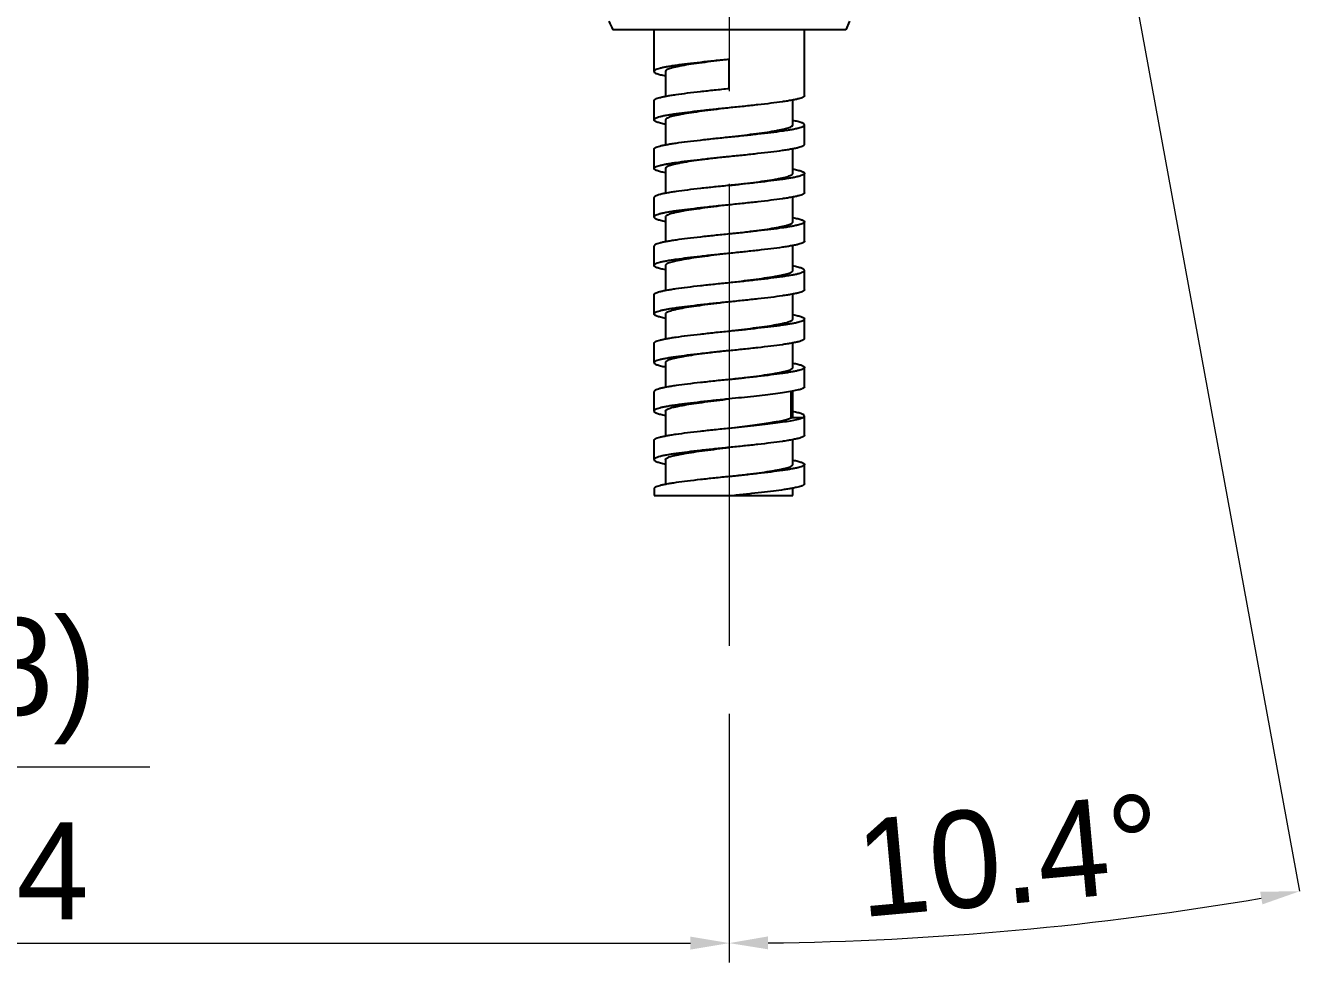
# Model space of a CAD drawing. Extents: x 0 to 1128, y 0 to 827.
# Drawn here: x 254.1 to 385.3, y 158.8 to 255.4 of the extents above; entities that cross this region are included whole.
import ezdxf

# ---------------------------------------------------------------- set-up
doc = ezdxf.new("R2010")
doc.units = 0
doc.header["$LTSCALE"] = 3
doc.header["$MEASUREMENT"] = 0
doc.header["$PDMODE"] = 3
doc.header["$PDSIZE"] = -10
doc.linetypes.add('CENTER', pattern=[50.8, 31.75, -6.35, 6.35, -6.35])
doc.linetypes.add('CENTER2', pattern=[28.575, 19.05, -3.175, 3.175, -3.175])
doc.layers.get('0').update_dxf_attribs({"linetype": 'CONTINUOUS'})
doc.layers.get('DEFPOINTS').update_dxf_attribs({"linetype": 'CONTINUOUS'})
doc.layers.add('Cneter', color=1, linetype='CENTER2', lineweight=13)
doc.styles.add('Daelim Dimension', font='')
doc.styles.get('Daelim Dimension').set_extended_font_data('나눔고딕')
doc.dimstyles.new('DEFAULT', dxfattribs={"dimscale": 2, "dimtxt": 2, "dimasz": 2, "dimexe": 0, "dimexo": 2, "dimgap": 1, "dimtad": 1, "dimdec": 1, "dimzin": 9, "dimdsep": 46, "dimtxsty": 'Daelim Dimension', "dimcen": 0.5, "dimclrd": 252, "dimclre": 252, "dimclrt": 3, "dimadec": 1, "dimazin": 0, "dimtfac": 1, "dimtdec": 1, "dimtix": 1, "dimtmove": 0, "dimatfit": 3, "dimfxl": 1, "dimtolj": 1, "dimtzin": 1, "dimlwd": 9, "dimlwe": 9, "dimarcsym": 0})

# ---------------------------------------------------------------- blocks, each defined once
blk = doc.blocks.new('*D1')
at = {"color": 5, "lineweight": 9, "ltscale": 0.5, "transparency": 16777216}
for p, q in [((172.29, 217.84), (172.29, 158.82)), ((326.59, 184.45), (326.59, 158.82)), ((176.29, 160.82), (322.59, 160.82))]:
    blk.add_line(p, q, dxfattribs=at)
at = {"color": 5, "ltscale": 0.5, "transparency": 16777216}
for points in [[(176.29, 161.49), (176.29, 160.15), (172.29, 160.82)], [(322.59, 161.49), (322.59, 160.15), (326.59, 160.82)]]:
    blk.add_solid(points, dxfattribs=at)
at = {"layer": 'DEFPOINTS', "color": 0, "ltscale": 0.5, "transparency": 16777216}
for p in [(172.29, 221.84), (326.59, 188.45), (326.59, 160.82)]:
    blk.add_point(p, dxfattribs=at)
at = {"color": 7, "ltscale": 0.5, "transparency": 16777216, "insert": (249.44, 168.21), "char_height": 10, "attachment_point": 5, "style": 'Daelim Dimension'}
blk.add_mtext('\\A1;154', dxfattribs=at)
blk = doc.blocks.new('*D2')
at = {"color": 5, "lineweight": 9, "ltscale": 0.5, "transparency": 16777216}
for p, q in [((187.29, 198.74), (187.29, 178.97)), ((172.29, 190.93), (172.29, 178.97)), ((176.29, 178.97), (183.29, 178.97)), ((187.29, 178.97), (266.9, 178.97))]:
    blk.add_line(p, q, dxfattribs=at)
at = {"color": 5, "ltscale": 0.5, "transparency": 16777216}
for points in [[(176.29, 179.63), (176.29, 178.3), (172.29, 178.97)], [(183.29, 179.63), (183.29, 178.3), (187.29, 178.97)]]:
    blk.add_solid(points, dxfattribs=at)
at = {"layer": 'DEFPOINTS', "color": 0, "ltscale": 0.5, "transparency": 16777216}
for p in [(187.29, 202.74), (172.29, 194.93), (172.29, 178.97)]:
    blk.add_point(p, dxfattribs=at)
at = {"color": 7, "ltscale": 0.5, "transparency": 16777216, "insert": (230.74, 187.82), "char_height": 10, "attachment_point": 5, "style": 'Daelim Dimension'}
blk.add_mtext('\\A1;14(14~18)', dxfattribs=at)
blk = doc.blocks.new('*D3')
at = {"color": 5, "lineweight": 9, "ltscale": 0.5, "transparency": 16777216}
for p, q in [((366.28, 270.16), (385.35, 166.16)), ((326.59, 184.45), (326.59, 160.82))]:
    blk.add_line(p, q, dxfattribs=at)
blk.add_arc((326.59, 486.65), 325.84, 270.7034, 279.6859, dxfattribs=at)
at = {"color": 5, "ltscale": 0.5, "transparency": 16777216}
for points in [[(381.29, 166.12), (381.52, 164.81), (385.35, 166.16)], [(330.59, 160.18), (330.58, 161.51), (326.59, 160.82)]]:
    blk.add_solid(points, dxfattribs=at)
at = {"layer": 'DEFPOINTS', "color": 0, "ltscale": 0.5, "transparency": 16777216}
for p in [(326.59, 315.28), (361.47, 296.38), (365.56, 274.09), (326.59, 188.45), (346.27, 161.41)]:
    blk.add_point(p, dxfattribs=at)
at = {"color": 7, "ltscale": 0.5, "transparency": 16777216, "insert": (355.39, 169.81), "char_height": 10, "attachment_point": 5, "rotation": 5.1947, "style": 'Daelim Dimension'}
blk.add_mtext('\\A1;10.4°', dxfattribs=at)

msp = doc.modelspace()

# ---------------------------------------------------------------- linework, layer by layer
at = {"color": 7, "linetype": 'Continuous'}
for p, q in [((338.59, 254.95), (314.59, 254.95)), ((318.84, 250.65), (318.84, 254.95)), ((334.34, 248.15), (334.34, 254.95)), ((338.98, 255.82), (338.59, 254.95)), ((326.59, 248.9), (326.59, 251.9)), ((320.02, 250.65), (320.02, 248.09)), ((318.84, 245.65), (318.84, 247.65)), ((333.15, 245.15), (333.15, 247.7)), ((320.02, 245.65), (320.02, 243.09)), ((334.34, 243.15), (334.34, 245.15)), ((318.84, 240.65), (318.84, 242.65)), ((333.15, 240.15), (333.15, 242.7)), ((320.02, 240.65), (320.02, 238.09)), ((334.34, 238.15), (334.34, 240.15)), ((318.84, 235.65), (318.84, 237.65)), ((333.15, 235.15), (333.15, 237.7)), ((320.02, 235.65), (320.02, 233.09)), ((334.34, 233.15), (334.34, 235.15)), ((318.84, 230.65), (318.84, 232.65)), ((333.15, 230.15), (333.15, 232.7)), ((320.02, 230.65), (320.02, 228.1)), ((334.34, 228.15), (334.34, 230.15)), ((318.84, 225.65), (318.84, 227.65)), ((333.15, 225.15), (333.15, 227.7)), ((320.02, 225.65), (320.02, 223.1)), ((334.34, 223.15), (334.34, 225.15)), ((318.84, 220.65), (318.84, 222.65)), ((333.15, 220.15), (333.15, 222.71)), ((320.02, 220.65), (320.02, 218.09)), ((334.34, 218.15), (334.34, 220.15)), ((318.84, 215.65), (318.84, 217.65)), ((332.96, 214.96), (332.96, 217.67)), ((333.15, 215.15), (333.15, 217.71)), ((320.02, 215.65), (320.02, 213.09)), ((334.11, 214.96), (332.96, 214.96)), ((334.34, 213.15), (334.34, 215.15)), ((318.84, 210.65), (318.84, 212.65)), ((333.15, 210.15), (333.15, 212.7)), ((320.02, 210.65), (320.02, 208.09)), ((334.34, 208.15), (334.34, 210.15)), ((318.84, 207.65), (318.84, 206.95)), ((333.15, 206.95), (333.15, 207.7)), ((318.84, 206.95), (333.15, 206.95))]:
    msp.add_line(p, q, dxfattribs=at)
msp.add_arc((326.59, 260.95), 13.42, 202.4776, 206.5651, dxfattribs=at)
for points, knots in [([(326.59, 251.9), (326.08, 251.85), (325.09, 251.75), (323.66, 251.59), (322.33, 251.44), (321.33, 251.31), (320.61, 251.2), (320.16, 251.12), (319.77, 251.05), (319.45, 250.97), (319.19, 250.89), (319.02, 250.83), (318.92, 250.77), (318.87, 250.73), (318.84, 250.68), (318.84, 250.65)], [0, 0, 0, 0, 0.191992, 0.376673, 0.547056, 0.696697, 0.76196, 0.820027, 0.87039, 0.912631, 0.946463, 0.971806, 0.981388, 0.989064, 1, 1, 1, 1]), ([(326.59, 251.9), (326.16, 251.85), (325.32, 251.75), (324.1, 251.59), (322.98, 251.44), (322.12, 251.31), (321.52, 251.2), (321.14, 251.12), (320.81, 251.05), (320.53, 250.97), (320.31, 250.89), (320.14, 250.81), (320.02, 250.71), (320.02, 250.65)], [0, 0, 0, 0, 0.191427, 0.375587, 0.545503, 0.694785, 0.759925, 0.81793, 0.868294, 0.910632, 0.944694, 0.970478, 1, 1, 1, 1]), ([(318.84, 250.65), (318.84, 250.6), (318.9, 250.54), (319.01, 250.48), (319.15, 250.42), (319.32, 250.37), (319.61, 250.29), (319.85, 250.24), (320.02, 250.2)], [0, 0, 0, 0, 0.103865, 0.188351, 0.298453, 0.434854, 0.59759, 1, 1, 1, 1]), ([(318.84, 247.65), (318.84, 247.68), (318.87, 247.73), (318.92, 247.77), (319.02, 247.83), (319.19, 247.89), (319.45, 247.97), (319.77, 248.05), (320.16, 248.12), (320.61, 248.2), (321.33, 248.31), (322.33, 248.44), (323.66, 248.59), (325.09, 248.75), (326.08, 248.85), (326.59, 248.9)], [0, 0, 0, 0, 0.010936, 0.018612, 0.028194, 0.053537, 0.087369, 0.129609, 0.179972, 0.23804, 0.303303, 0.452944, 0.623327, 0.808007, 1, 1, 1, 1]), ([(334.34, 248.15), (334.34, 248.12), (334.31, 248.07), (334.25, 248.03), (334.15, 247.97), (333.98, 247.9), (333.73, 247.83), (333.4, 247.75), (333.01, 247.68), (332.56, 247.6), (331.85, 247.49), (330.84, 247.36), (329.51, 247.21), (328.08, 247.05), (327.09, 246.95), (326.59, 246.9)], [0, 0, 0, 0, 0.010931, 0.018608, 0.028191, 0.053534, 0.087365, 0.129608, 0.179968, 0.238036, 0.303297, 0.452939, 0.623322, 0.808015, 1, 1, 1, 1]), ([(326.59, 246.9), (326.08, 246.85), (325.09, 246.75), (323.66, 246.59), (322.33, 246.44), (321.33, 246.31), (320.61, 246.2), (320.16, 246.12), (319.77, 246.05), (319.45, 245.97), (319.19, 245.89), (319.02, 245.83), (318.92, 245.77), (318.87, 245.73), (318.84, 245.68), (318.84, 245.65)], [0, 0, 0, 0, 0.191979, 0.376664, 0.547049, 0.696694, 0.761955, 0.820025, 0.870386, 0.912629, 0.946461, 0.971806, 0.981388, 0.989063, 1, 1, 1, 1]), ([(326.59, 246.9), (326.16, 246.85), (325.32, 246.75), (324.1, 246.59), (322.98, 246.44), (322.13, 246.31), (321.52, 246.2), (321.14, 246.12), (320.81, 246.05), (320.53, 245.97), (320.31, 245.89), (320.14, 245.81), (320.02, 245.72), (320.02, 245.65)], [0, 0, 0, 0, 0.191321, 0.375388, 0.545237, 0.694491, 0.759633, 0.817652, 0.868042, 0.910418, 0.944528, 0.970372, 1, 1, 1, 1]), ([(320.01, 245.21), (319.84, 245.24), (319.61, 245.29), (319.31, 245.37), (319.15, 245.42), (319.01, 245.48), (318.9, 245.54), (318.84, 245.6), (318.84, 245.65)], [0, 0, 0, 0, 0.402312, 0.565003, 0.701367, 0.811447, 0.895956, 1, 1, 1, 1]), ([(334.34, 245.15), (334.34, 245.19), (334.27, 245.26), (334.16, 245.32), (334.02, 245.38), (333.86, 245.43), (333.56, 245.51), (333.32, 245.56), (333.15, 245.6)], [0, 0, 0, 0, 0.10378, 0.188272, 0.298383, 0.434798, 0.59755, 1, 1, 1, 1]), ([(326.59, 243.9), (327.09, 243.95), (328.08, 244.05), (329.51, 244.21), (330.84, 244.36), (331.85, 244.49), (332.56, 244.6), (333.01, 244.68), (333.4, 244.75), (333.73, 244.83), (333.98, 244.9), (334.15, 244.97), (334.25, 245.03), (334.31, 245.07), (334.34, 245.12), (334.34, 245.15)], [0, 0, 0, 0, 0.191986, 0.376676, 0.547056, 0.696696, 0.761956, 0.820025, 0.870387, 0.912632, 0.946464, 0.971808, 0.981391, 0.989069, 1, 1, 1, 1]), ([(326.59, 243.9), (327.01, 243.95), (327.85, 244.05), (329.07, 244.21), (330.19, 244.36), (331.05, 244.49), (331.65, 244.6), (332.03, 244.68), (332.36, 244.75), (332.64, 244.83), (332.86, 244.91), (333.03, 244.99), (333.15, 245.08), (333.15, 245.15)], [0, 0, 0, 0, 0.191325, 0.375394, 0.545248, 0.694503, 0.759646, 0.81766, 0.868052, 0.91043, 0.94455, 0.970396, 1, 1, 1, 1]), ([(318.84, 242.65), (318.84, 242.68), (318.87, 242.73), (318.92, 242.77), (319.02, 242.83), (319.19, 242.89), (319.45, 242.97), (319.77, 243.05), (320.16, 243.12), (320.61, 243.2), (321.33, 243.31), (322.33, 243.44), (323.66, 243.59), (325.09, 243.75), (326.08, 243.85), (326.59, 243.9)], [0, 0, 0, 0, 0.010936, 0.018612, 0.028193, 0.053538, 0.087369, 0.129612, 0.179972, 0.238042, 0.303303, 0.452948, 0.623333, 0.80802, 1, 1, 1, 1]), ([(326.59, 241.9), (327.09, 241.95), (328.08, 242.05), (329.51, 242.21), (330.84, 242.36), (331.85, 242.49), (332.56, 242.6), (333.01, 242.68), (333.4, 242.75), (333.73, 242.83), (333.98, 242.9), (334.15, 242.97), (334.25, 243.03), (334.31, 243.07), (334.34, 243.12), (334.34, 243.15)], [0, 0, 0, 0, 0.191981, 0.37667, 0.547058, 0.696704, 0.761966, 0.820032, 0.870394, 0.912636, 0.946471, 0.971817, 0.9814, 0.989075, 1, 1, 1, 1]), ([(318.84, 240.65), (318.84, 240.68), (318.87, 240.73), (318.92, 240.77), (319.02, 240.83), (319.19, 240.89), (319.45, 240.97), (319.77, 241.05), (320.16, 241.12), (320.61, 241.2), (321.33, 241.31), (322.33, 241.44), (323.66, 241.59), (325.09, 241.75), (326.08, 241.85), (326.59, 241.9)], [0, 0, 0, 0, 0.010943, 0.018621, 0.028203, 0.053542, 0.087373, 0.129613, 0.179977, 0.238045, 0.303309, 0.452948, 0.623327, 0.808016, 1, 1, 1, 1]), ([(326.59, 241.9), (326.16, 241.85), (325.32, 241.75), (324.1, 241.59), (322.98, 241.44), (322.13, 241.31), (321.53, 241.2), (321.14, 241.12), (320.81, 241.05), (320.54, 240.97), (320.32, 240.89), (320.14, 240.81), (320.02, 240.72), (320.02, 240.65)], [0, 0, 0, 0, 0.191154, 0.375075, 0.54482, 0.694028, 0.759176, 0.817214, 0.867647, 0.910081, 0.944272, 0.970207, 1, 1, 1, 1]), ([(320.01, 240.21), (319.84, 240.24), (319.61, 240.29), (319.31, 240.37), (319.15, 240.42), (319.01, 240.48), (318.9, 240.54), (318.84, 240.6), (318.84, 240.65)], [0, 0, 0, 0, 0.402324, 0.565016, 0.701376, 0.811446, 0.89595, 1, 1, 1, 1]), ([(333.15, 240.59), (333.33, 240.56), (333.56, 240.51), (333.86, 240.43), (334.02, 240.38), (334.16, 240.32), (334.27, 240.26), (334.34, 240.19), (334.34, 240.15)], [0, 0, 0, 0, 0.402395, 0.565138, 0.701552, 0.811665, 0.896168, 1, 1, 1, 1]), ([(326.59, 238.9), (326.08, 238.85), (325.09, 238.75), (323.66, 238.59), (322.33, 238.44), (321.33, 238.31), (320.61, 238.2), (320.16, 238.12), (319.77, 238.05), (319.45, 237.97), (319.19, 237.89), (319.02, 237.83), (318.92, 237.77), (318.87, 237.73), (318.84, 237.68), (318.84, 237.65)], [0, 0, 0, 0, 0.191985, 0.376672, 0.547047, 0.696684, 0.761948, 0.820017, 0.870382, 0.912624, 0.946455, 0.971796, 0.981378, 0.989057, 1, 1, 1, 1]), ([(326.59, 238.9), (327.01, 238.95), (327.85, 239.05), (329.07, 239.21), (330.19, 239.36), (331.04, 239.49), (331.65, 239.6), (332.03, 239.68), (332.36, 239.75), (332.64, 239.83), (332.86, 239.91), (333.03, 239.99), (333.15, 240.08), (333.15, 240.15)], [0, 0, 0, 0, 0.191222, 0.375203, 0.544992, 0.69422, 0.759364, 0.817392, 0.867808, 0.910223, 0.94439, 0.970297, 1, 1, 1, 1]), ([(334.34, 240.15), (334.34, 240.12), (334.31, 240.07), (334.25, 240.03), (334.15, 239.97), (333.98, 239.9), (333.73, 239.83), (333.4, 239.75), (333.01, 239.68), (332.56, 239.6), (331.85, 239.49), (330.84, 239.36), (329.51, 239.21), (328.08, 239.05), (327.09, 238.95), (326.59, 238.9)], [0, 0, 0, 0, 0.010925, 0.0186, 0.028182, 0.053528, 0.087363, 0.129605, 0.179967, 0.238032, 0.303294, 0.45294, 0.623328, 0.808018, 1, 1, 1, 1]), ([(334.34, 238.15), (334.34, 238.12), (334.31, 238.07), (334.25, 238.03), (334.15, 237.97), (333.98, 237.9), (333.73, 237.83), (333.4, 237.75), (333.01, 237.68), (332.56, 237.6), (331.85, 237.49), (330.84, 237.36), (329.51, 237.21), (328.08, 237.05), (327.09, 236.95), (326.59, 236.9)], [0, 0, 0, 0, 0.01093, 0.018608, 0.028192, 0.053536, 0.087367, 0.12961, 0.179971, 0.23804, 0.303303, 0.45295, 0.623336, 0.808022, 1, 1, 1, 1]), ([(326.59, 236.9), (326.08, 236.85), (325.09, 236.75), (323.66, 236.59), (322.33, 236.44), (321.33, 236.31), (320.61, 236.2), (320.16, 236.12), (319.77, 236.05), (319.45, 235.97), (319.19, 235.89), (319.02, 235.83), (318.92, 235.77), (318.87, 235.73), (318.84, 235.68), (318.84, 235.65)], [0, 0, 0, 0, 0.19198, 0.37667, 0.547054, 0.696694, 0.761954, 0.820024, 0.870385, 0.91263, 0.946463, 0.971807, 0.981389, 0.989064, 1, 1, 1, 1]), ([(326.59, 236.9), (326.16, 236.85), (325.32, 236.75), (324.11, 236.59), (322.99, 236.44), (322.13, 236.31), (321.53, 236.2), (321.15, 236.12), (320.82, 236.05), (320.54, 235.97), (320.32, 235.9), (320.18, 235.83), (320.09, 235.77), (320.04, 235.72), (320.02, 235.68), (320.02, 235.65)], [0, 0, 0, 0, 0.190815, 0.374424, 0.54391, 0.692935, 0.758023, 0.816029, 0.866451, 0.908903, 0.943136, 0.969138, 0.979189, 0.98746, 1, 1, 1, 1]), ([(318.84, 235.65), (318.84, 235.6), (318.9, 235.54), (319.01, 235.48), (319.15, 235.42), (319.31, 235.37), (319.61, 235.29), (319.85, 235.24), (320.02, 235.2)], [0, 0, 0, 0, 0.103932, 0.188423, 0.298516, 0.434907, 0.597639, 1, 1, 1, 1]), ([(326.59, 233.9), (327.01, 233.95), (327.85, 234.05), (329.07, 234.21), (330.19, 234.36), (331.04, 234.49), (331.65, 234.6), (332.03, 234.67), (332.36, 234.75), (332.64, 234.83), (332.85, 234.9), (333, 234.97), (333.08, 235.03), (333.13, 235.08), (333.15, 235.12), (333.15, 235.15)], [0, 0, 0, 0, 0.190934, 0.374647, 0.544208, 0.693266, 0.758348, 0.816336, 0.866727, 0.90914, 0.943323, 0.969266, 0.979282, 0.987516, 1, 1, 1, 1]), ([(334.34, 235.15), (334.34, 235.12), (334.31, 235.07), (334.25, 235.03), (334.15, 234.97), (333.98, 234.9), (333.73, 234.83), (333.4, 234.75), (333.01, 234.68), (332.56, 234.6), (331.85, 234.49), (330.84, 234.36), (329.51, 234.21), (328.08, 234.05), (327.09, 233.95), (326.59, 233.9)], [0, 0, 0, 0, 0.010925, 0.0186, 0.028183, 0.05353, 0.087366, 0.129608, 0.179969, 0.238035, 0.303298, 0.452946, 0.623333, 0.808021, 1, 1, 1, 1]), ([(333.15, 235.59), (333.33, 235.56), (333.56, 235.51), (333.86, 235.43), (334.02, 235.38), (334.16, 235.32), (334.27, 235.26), (334.34, 235.19), (334.34, 235.15)], [0, 0, 0, 0, 0.402404, 0.565151, 0.701562, 0.811668, 0.896166, 1, 1, 1, 1]), ([(326.59, 233.9), (326.08, 233.85), (325.09, 233.75), (323.66, 233.59), (322.33, 233.44), (321.33, 233.31), (320.61, 233.2), (320.16, 233.12), (319.77, 233.05), (319.45, 232.97), (319.19, 232.89), (319.02, 232.83), (318.92, 232.77), (318.87, 232.73), (318.84, 232.68), (318.84, 232.65)], [0, 0, 0, 0, 0.191976, 0.376661, 0.547041, 0.696681, 0.761945, 0.820014, 0.870379, 0.912621, 0.946454, 0.971797, 0.98138, 0.989058, 1, 1, 1, 1]), ([(334.34, 233.15), (334.34, 233.12), (334.31, 233.07), (334.25, 233.03), (334.15, 232.97), (333.98, 232.9), (333.73, 232.83), (333.4, 232.75), (333.01, 232.68), (332.56, 232.6), (331.85, 232.49), (330.84, 232.36), (329.51, 232.21), (328.08, 232.05), (327.09, 231.95), (326.59, 231.9)], [0, 0, 0, 0, 0.010935, 0.018611, 0.028192, 0.053535, 0.087366, 0.129609, 0.179969, 0.238037, 0.303298, 0.45294, 0.623323, 0.808015, 1, 1, 1, 1]), ([(326.59, 231.9), (326.08, 231.85), (325.09, 231.75), (323.66, 231.59), (322.33, 231.44), (321.33, 231.31), (320.61, 231.2), (320.16, 231.12), (319.77, 231.05), (319.45, 230.97), (319.19, 230.89), (319.02, 230.83), (318.92, 230.77), (318.87, 230.73), (318.84, 230.68), (318.84, 230.65)], [0, 0, 0, 0, 0.19198, 0.376665, 0.54705, 0.696696, 0.761957, 0.820027, 0.870388, 0.912631, 0.946462, 0.971808, 0.981391, 0.989069, 1, 1, 1, 1]), ([(326.59, 231.9), (326.16, 231.85), (325.32, 231.75), (324.11, 231.59), (322.99, 231.44), (322.13, 231.31), (321.53, 231.2), (321.15, 231.12), (320.82, 231.05), (320.54, 230.97), (320.32, 230.9), (320.18, 230.83), (320.09, 230.77), (320.04, 230.72), (320.02, 230.68), (320.02, 230.65)], [0, 0, 0, 0, 0.190811, 0.374417, 0.543902, 0.692927, 0.758013, 0.816019, 0.86644, 0.908898, 0.943138, 0.969152, 0.979206, 0.987475, 1, 1, 1, 1]), ([(320.02, 230.2), (319.85, 230.24), (319.61, 230.29), (319.32, 230.37), (319.15, 230.42), (319.01, 230.48), (318.9, 230.54), (318.84, 230.6), (318.84, 230.65)], [0, 0, 0, 0, 0.4024, 0.565139, 0.701539, 0.811633, 0.896128, 1, 1, 1, 1]), ([(326.59, 228.9), (327.09, 228.95), (328.08, 229.05), (329.51, 229.21), (330.84, 229.36), (331.85, 229.49), (332.56, 229.6), (333.01, 229.68), (333.4, 229.75), (333.73, 229.83), (333.98, 229.9), (334.15, 229.97), (334.25, 230.03), (334.31, 230.07), (334.34, 230.12), (334.34, 230.15)], [0, 0, 0, 0, 0.191986, 0.376675, 0.547055, 0.696695, 0.761956, 0.820025, 0.870386, 0.912631, 0.946463, 0.971807, 0.981389, 0.989065, 1, 1, 1, 1]), ([(326.59, 228.9), (327.01, 228.95), (327.85, 229.05), (329.06, 229.21), (330.18, 229.36), (331.04, 229.49), (331.64, 229.6), (332.02, 229.67), (332.36, 229.75), (332.63, 229.83), (332.85, 229.9), (332.99, 229.97), (333.08, 230.03), (333.13, 230.07), (333.15, 230.12), (333.15, 230.15)], [0, 0, 0, 0, 0.190722, 0.37425, 0.543679, 0.69268, 0.757771, 0.815788, 0.866235, 0.90872, 0.943, 0.969057, 0.979137, 0.987435, 1, 1, 1, 1]), ([(334.34, 230.15), (334.34, 230.19), (334.27, 230.26), (334.16, 230.32), (334.02, 230.38), (333.86, 230.43), (333.56, 230.51), (333.32, 230.56), (333.15, 230.6)], [0, 0, 0, 0, 0.103843, 0.188329, 0.298436, 0.434842, 0.597582, 1, 1, 1, 1]), ([(318.84, 227.65), (318.84, 227.68), (318.87, 227.73), (318.92, 227.77), (319.02, 227.83), (319.19, 227.89), (319.45, 227.97), (319.77, 228.05), (320.16, 228.12), (320.61, 228.2), (321.33, 228.31), (322.33, 228.44), (323.66, 228.59), (325.09, 228.75), (326.08, 228.85), (326.59, 228.9)], [0, 0, 0, 0, 0.010931, 0.018609, 0.028192, 0.053537, 0.087368, 0.12961, 0.17997, 0.23804, 0.303301, 0.452946, 0.623332, 0.808019, 1, 1, 1, 1]), ([(334.34, 228.15), (334.34, 228.12), (334.31, 228.07), (334.25, 228.03), (334.15, 227.97), (333.98, 227.9), (333.73, 227.83), (333.4, 227.75), (333.01, 227.68), (332.56, 227.6), (331.85, 227.49), (330.84, 227.36), (329.51, 227.21), (328.08, 227.05), (327.09, 226.95), (326.59, 226.9)], [0, 0, 0, 0, 0.010936, 0.018612, 0.028193, 0.053538, 0.08737, 0.129612, 0.179973, 0.238042, 0.303303, 0.452948, 0.623334, 0.80802, 1, 1, 1, 1]), ([(326.59, 226.9), (326.08, 226.85), (325.09, 226.75), (323.66, 226.59), (322.33, 226.44), (321.33, 226.31), (320.61, 226.2), (320.16, 226.12), (319.77, 226.05), (319.45, 225.97), (319.19, 225.89), (319.02, 225.83), (318.92, 225.77), (318.87, 225.73), (318.84, 225.68), (318.84, 225.65)], [0, 0, 0, 0, 0.191985, 0.376676, 0.547055, 0.696695, 0.761955, 0.820024, 0.870386, 0.912631, 0.946463, 0.971808, 0.981391, 0.989069, 1, 1, 1, 1]), ([(326.59, 226.9), (326.16, 226.85), (325.32, 226.75), (324.11, 226.59), (322.99, 226.44), (322.13, 226.31), (321.53, 226.2), (321.14, 226.12), (320.81, 226.05), (320.54, 225.97), (320.32, 225.89), (320.18, 225.83), (320.09, 225.77), (320.04, 225.72), (320.02, 225.68), (320.02, 225.65)], [0, 0, 0, 0, 0.190902, 0.374587, 0.544128, 0.693177, 0.758263, 0.816253, 0.866654, 0.909077, 0.943277, 0.969236, 0.979263, 0.987507, 1, 1, 1, 1]), ([(320.02, 225.2), (319.85, 225.24), (319.61, 225.29), (319.32, 225.37), (319.15, 225.42), (319.01, 225.48), (318.9, 225.54), (318.84, 225.6), (318.84, 225.65)], [0, 0, 0, 0, 0.402406, 0.565151, 0.70156, 0.811661, 0.896158, 1, 1, 1, 1]), ([(326.59, 223.9), (327.09, 223.95), (328.08, 224.05), (329.51, 224.21), (330.84, 224.36), (331.85, 224.49), (332.56, 224.6), (333.01, 224.68), (333.4, 224.75), (333.73, 224.83), (333.98, 224.9), (334.15, 224.97), (334.25, 225.03), (334.31, 225.07), (334.34, 225.12), (334.34, 225.15)], [0, 0, 0, 0, 0.191978, 0.376664, 0.54705, 0.696695, 0.761956, 0.820026, 0.870386, 0.91263, 0.946462, 0.971807, 0.981388, 0.989064, 1, 1, 1, 1]), ([(326.59, 223.9), (327.01, 223.95), (327.85, 224.05), (329.06, 224.21), (330.19, 224.36), (331.04, 224.49), (331.64, 224.6), (332.03, 224.67), (332.36, 224.75), (332.63, 224.83), (332.85, 224.9), (333, 224.97), (333.08, 225.03), (333.13, 225.07), (333.15, 225.12), (333.15, 225.15)], [0, 0, 0, 0, 0.190792, 0.374381, 0.543853, 0.692871, 0.757962, 0.815969, 0.866398, 0.908858, 0.943103, 0.969117, 0.979176, 0.987454, 1, 1, 1, 1]), ([(333.16, 225.59), (333.33, 225.56), (333.57, 225.51), (333.86, 225.43), (334.03, 225.38), (334.16, 225.32), (334.27, 225.26), (334.34, 225.19), (334.34, 225.15)], [0, 0, 0, 0, 0.402339, 0.565039, 0.701401, 0.811469, 0.895967, 1, 1, 1, 1]), ([(318.84, 222.65), (318.84, 222.68), (318.87, 222.73), (318.92, 222.77), (319.02, 222.83), (319.19, 222.89), (319.45, 222.97), (319.77, 223.05), (320.16, 223.12), (320.61, 223.2), (321.33, 223.31), (322.33, 223.44), (323.66, 223.59), (325.09, 223.75), (326.08, 223.85), (326.59, 223.9)], [0, 0, 0, 0, 0.01093, 0.018608, 0.028191, 0.053534, 0.087365, 0.129609, 0.17997, 0.238038, 0.303298, 0.45294, 0.623323, 0.808016, 1, 1, 1, 1]), ([(326.59, 221.9), (327.09, 221.95), (328.08, 222.05), (329.51, 222.21), (330.84, 222.36), (331.85, 222.49), (332.56, 222.6), (333.01, 222.68), (333.4, 222.75), (333.73, 222.83), (333.98, 222.9), (334.15, 222.97), (334.25, 223.03), (334.31, 223.07), (334.34, 223.12), (334.34, 223.15)], [0, 0, 0, 0, 0.191981, 0.376665, 0.547043, 0.696685, 0.76195, 0.820018, 0.870382, 0.912622, 0.946454, 0.971795, 0.981378, 0.989057, 1, 1, 1, 1]), ([(318.84, 220.65), (318.84, 220.68), (318.87, 220.73), (318.92, 220.77), (319.02, 220.83), (319.19, 220.89), (319.45, 220.97), (319.77, 221.05), (320.16, 221.12), (320.61, 221.2), (321.33, 221.31), (322.33, 221.44), (323.66, 221.59), (325.09, 221.75), (326.08, 221.85), (326.59, 221.9)], [0, 0, 0, 0, 0.010924, 0.018599, 0.028182, 0.053527, 0.087364, 0.129607, 0.179969, 0.238035, 0.303295, 0.452938, 0.623325, 0.808018, 1, 1, 1, 1]), ([(326.59, 221.9), (326.16, 221.85), (325.32, 221.75), (324.1, 221.59), (322.98, 221.44), (322.13, 221.31), (321.53, 221.2), (321.14, 221.12), (320.81, 221.05), (320.54, 220.97), (320.32, 220.89), (320.17, 220.83), (320.09, 220.77), (320.04, 220.72), (320.02, 220.68), (320.02, 220.65)], [0, 0, 0, 0, 0.191005, 0.374779, 0.544384, 0.69346, 0.758542, 0.816518, 0.866893, 0.909279, 0.943429, 0.969329, 0.979324, 0.987539, 1, 1, 1, 1]), ([(318.84, 220.65), (318.84, 220.6), (318.9, 220.54), (319.01, 220.48), (319.15, 220.42), (319.32, 220.37), (319.61, 220.29), (319.85, 220.24), (320.02, 220.2)], [0, 0, 0, 0, 0.103782, 0.188273, 0.29838, 0.434792, 0.597547, 1, 1, 1, 1]), ([(333.16, 220.59), (333.33, 220.56), (333.57, 220.51), (333.86, 220.43), (334.03, 220.38), (334.16, 220.32), (334.27, 220.26), (334.34, 220.19), (334.34, 220.15)], [0, 0, 0, 0, 0.402326, 0.565021, 0.701382, 0.811452, 0.895954, 1, 1, 1, 1]), ([(334.34, 220.15), (334.34, 220.12), (334.31, 220.07), (334.25, 220.03), (334.15, 219.97), (333.98, 219.9), (333.73, 219.83), (333.4, 219.75), (333.01, 219.68), (332.56, 219.6), (331.85, 219.49), (330.84, 219.36), (329.51, 219.21), (328.08, 219.05), (327.09, 218.95), (326.59, 218.9)], [0, 0, 0, 0, 0.010943, 0.018622, 0.028204, 0.053545, 0.087376, 0.129616, 0.17998, 0.238049, 0.303314, 0.452958, 0.623339, 0.808022, 1, 1, 1, 1]), ([(326.59, 218.9), (327.01, 218.95), (327.85, 219.05), (329.07, 219.21), (330.19, 219.36), (331.04, 219.49), (331.65, 219.6), (332.03, 219.67), (332.36, 219.75), (332.64, 219.83), (332.85, 219.9), (333, 219.97), (333.08, 220.03), (333.13, 220.07), (333.15, 220.12), (333.15, 220.15)], [0, 0, 0, 0, 0.190918, 0.374617, 0.544167, 0.693218, 0.758303, 0.816295, 0.86669, 0.909105, 0.943286, 0.969229, 0.979249, 0.98749, 1, 1, 1, 1]), ([(326.59, 218.9), (326.08, 218.85), (325.09, 218.75), (323.66, 218.59), (322.33, 218.44), (321.33, 218.31), (320.61, 218.2), (320.16, 218.12), (319.77, 218.05), (319.45, 217.97), (319.19, 217.89), (319.02, 217.83), (318.92, 217.77), (318.87, 217.73), (318.84, 217.68), (318.84, 217.65)], [0, 0, 0, 0, 0.191979, 0.37667, 0.547057, 0.6967, 0.761962, 0.820028, 0.870392, 0.912635, 0.946472, 0.971818, 0.981401, 0.989076, 1, 1, 1, 1]), ([(334.11, 217.96), (334.05, 217.93), (333.91, 217.88), (333.57, 217.79), (333.03, 217.68), (332.25, 217.55), (331.32, 217.42), (330.25, 217.29), (328.66, 217.11), (327.43, 216.99), (326.59, 216.9)], [0, 0, 0, 0, 0.025288, 0.056908, 0.138607, 0.243359, 0.368513, 0.510753, 0.666262, 1, 1, 1, 1]), ([(334.34, 218.15), (334.34, 218.11), (334.29, 218.05), (334.2, 218), (334.14, 217.97), (334.11, 217.96)], [0, 0, 0, 0, 0.3633, 0.642212, 1, 1, 1, 1]), ([(326.59, 216.9), (326.08, 216.85), (325.09, 216.75), (323.66, 216.59), (322.33, 216.44), (321.33, 216.31), (320.61, 216.2), (320.16, 216.12), (319.77, 216.05), (319.45, 215.97), (319.19, 215.89), (319.02, 215.83), (318.92, 215.77), (318.87, 215.73), (318.84, 215.68), (318.84, 215.65)], [0, 0, 0, 0, 0.191983, 0.376669, 0.547051, 0.696694, 0.761957, 0.820026, 0.870388, 0.91263, 0.946463, 0.971807, 0.981389, 0.989066, 1, 1, 1, 1]), ([(320.02, 215.65), (320.02, 215.68), (320.04, 215.72), (320.09, 215.77), (320.18, 215.83), (320.32, 215.89), (320.54, 215.97), (320.81, 216.05), (321.14, 216.12), (321.53, 216.2), (322.13, 216.31), (322.98, 216.44), (324.11, 216.59), (325.32, 216.75), (326.16, 216.85), (326.59, 216.9)], [0, 0, 0, 0, 0.012498, 0.02075, 0.030778, 0.056691, 0.090812, 0.133211, 0.183619, 0.241622, 0.306699, 0.455717, 0.625332, 0.809029, 1, 1, 1, 1]), ([(318.84, 215.65), (318.84, 215.6), (318.9, 215.54), (319.01, 215.48), (319.15, 215.42), (319.32, 215.37), (319.61, 215.29), (319.85, 215.24), (320.02, 215.2)], [0, 0, 0, 0, 0.103894, 0.188389, 0.298492, 0.434887, 0.597612, 1, 1, 1, 1]), ([(334.34, 215.15), (334.34, 215.19), (334.27, 215.26), (334.16, 215.32), (334.02, 215.38), (333.86, 215.43), (333.56, 215.51), (333.32, 215.56), (333.15, 215.59)], [0, 0, 0, 0, 0.103888, 0.188372, 0.298477, 0.434878, 0.597607, 1, 1, 1, 1]), ([(326.59, 213.9), (327.43, 213.99), (328.66, 214.11), (330.25, 214.29), (331.32, 214.42), (332.25, 214.55), (333.03, 214.68), (333.57, 214.79), (333.91, 214.88), (334.05, 214.93), (334.11, 214.96)], [0, 0, 0, 0, 0.333736, 0.489245, 0.631485, 0.756639, 0.861392, 0.943091, 0.974712, 1, 1, 1, 1]), ([(326.59, 213.9), (327.3, 213.99), (328.35, 214.11), (329.69, 214.29), (330.6, 214.42), (331.39, 214.55), (332.05, 214.68), (332.56, 214.8), (332.85, 214.9), (332.96, 214.96)], [0, 0, 0, 0, 0.333032, 0.48826, 0.630309, 0.755406, 0.860276, 0.942351, 1, 1, 1, 1]), ([(332.96, 214.96), (332.99, 214.97), (333.04, 215), (333.11, 215.05), (333.15, 215.11), (333.15, 215.15)], [0, 0, 0, 0, 0.344176, 0.617445, 1, 1, 1, 1]), ([(334.11, 214.96), (334.14, 214.97), (334.2, 215), (334.29, 215.05), (334.34, 215.11), (334.34, 215.15)], [0, 0, 0, 0, 0.357799, 0.636718, 1, 1, 1, 1]), ([(318.84, 212.65), (318.84, 212.68), (318.87, 212.73), (318.92, 212.77), (319.02, 212.83), (319.19, 212.89), (319.45, 212.97), (319.77, 213.05), (320.16, 213.12), (320.61, 213.2), (321.33, 213.31), (322.33, 213.44), (323.66, 213.59), (325.09, 213.75), (326.08, 213.85), (326.59, 213.9)], [0, 0, 0, 0, 0.010933, 0.01861, 0.028193, 0.053537, 0.087369, 0.12961, 0.179972, 0.23804, 0.303303, 0.452947, 0.623331, 0.808017, 1, 1, 1, 1]), ([(334.34, 213.15), (334.34, 213.12), (334.31, 213.07), (334.25, 213.03), (334.15, 212.97), (333.98, 212.9), (333.73, 212.83), (333.4, 212.75), (333.01, 212.68), (332.56, 212.6), (331.85, 212.49), (330.84, 212.36), (329.51, 212.21), (328.08, 212.05), (327.09, 211.95), (326.59, 211.9)], [0, 0, 0, 0, 0.010934, 0.018611, 0.028193, 0.053538, 0.087369, 0.129612, 0.179972, 0.238042, 0.303303, 0.452947, 0.623334, 0.808021, 1, 1, 1, 1]), ([(326.59, 211.9), (326.08, 211.85), (325.09, 211.75), (323.66, 211.59), (322.33, 211.44), (321.33, 211.31), (320.61, 211.2), (320.16, 211.12), (319.77, 211.05), (319.45, 210.97), (319.19, 210.89), (319.02, 210.83), (318.92, 210.77), (318.87, 210.73), (318.84, 210.68), (318.84, 210.65)], [0, 0, 0, 0, 0.191985, 0.376675, 0.547054, 0.696693, 0.761953, 0.820022, 0.870384, 0.91263, 0.946462, 0.971807, 0.981389, 0.989066, 1, 1, 1, 1]), ([(320.02, 210.65), (320.02, 210.68), (320.04, 210.72), (320.09, 210.77), (320.18, 210.83), (320.32, 210.89), (320.54, 210.97), (320.81, 211.05), (321.14, 211.12), (321.53, 211.2), (322.13, 211.31), (322.98, 211.44), (324.11, 211.59), (325.32, 211.75), (326.16, 211.85), (326.59, 211.9)], [0, 0, 0, 0, 0.012498, 0.020737, 0.030753, 0.056665, 0.090802, 0.133179, 0.18358, 0.2416, 0.306676, 0.455693, 0.625316, 0.809025, 1, 1, 1, 1]), ([(318.84, 210.65), (318.84, 210.6), (318.9, 210.54), (319.01, 210.48), (319.15, 210.42), (319.32, 210.37), (319.61, 210.29), (319.85, 210.24), (320.02, 210.2)], [0, 0, 0, 0, 0.103872, 0.188364, 0.298468, 0.434868, 0.597599, 1, 1, 1, 1]), ([(326.59, 208.9), (327.01, 208.95), (327.85, 209.05), (329.07, 209.21), (330.19, 209.36), (331.04, 209.49), (331.65, 209.6), (332.03, 209.68), (332.36, 209.75), (332.64, 209.83), (332.86, 209.91), (333.03, 209.99), (333.15, 210.08), (333.15, 210.15)], [0, 0, 0, 0, 0.191221, 0.375199, 0.544992, 0.694215, 0.75936, 0.817393, 0.867807, 0.910222, 0.944384, 0.970291, 1, 1, 1, 1]), ([(334.34, 210.15), (334.34, 210.12), (334.31, 210.07), (334.25, 210.03), (334.15, 209.97), (333.98, 209.9), (333.73, 209.83), (333.4, 209.75), (333.01, 209.68), (332.56, 209.6), (331.85, 209.49), (330.84, 209.36), (329.51, 209.21), (328.08, 209.05), (327.09, 208.95), (326.59, 208.9)], [0, 0, 0, 0, 0.010926, 0.018602, 0.028185, 0.053531, 0.087365, 0.129607, 0.179966, 0.238033, 0.303294, 0.45294, 0.623325, 0.808015, 1, 1, 1, 1]), ([(333.16, 210.59), (333.33, 210.56), (333.57, 210.51), (333.86, 210.43), (334.03, 210.38), (334.16, 210.32), (334.27, 210.26), (334.34, 210.19), (334.34, 210.15)], [0, 0, 0, 0, 0.402339, 0.565055, 0.701444, 0.811541, 0.896052, 1, 1, 1, 1]), ([(326.59, 208.9), (326.08, 208.85), (325.09, 208.75), (323.66, 208.59), (322.33, 208.44), (321.33, 208.31), (320.61, 208.2), (320.16, 208.12), (319.77, 208.05), (319.45, 207.97), (319.19, 207.89), (319.02, 207.83), (318.92, 207.77), (318.87, 207.73), (318.84, 207.68), (318.84, 207.65)], [0, 0, 0, 0, 0.191984, 0.37667, 0.547052, 0.696697, 0.761959, 0.820027, 0.870387, 0.91263, 0.946463, 0.971811, 0.981394, 0.989071, 1, 1, 1, 1]), ([(334.34, 208.15), (334.34, 208.12), (334.31, 208.08), (334.26, 208.03), (334.17, 207.98), (334.01, 207.92), (333.78, 207.84), (333.48, 207.77), (333.12, 207.7), (332.7, 207.62), (332.05, 207.52), (331.11, 207.39), (329.88, 207.25), (328.53, 207.1), (327.59, 207), (327.12, 206.95)], [0, 0, 0, 0, 0.011123, 0.018796, 0.028312, 0.053361, 0.086725, 0.128368, 0.178051, 0.235407, 0.299984, 0.448574, 0.618786, 0.804736, 1, 1, 1, 1])]:
    msp.add_open_spline(points, degree=3, knots=knots, dxfattribs=at)
at = {"layer": 'Cneter', "linetype": 'CENTER', "ltscale": 0.5}
msp.add_line((326.59, 315.28), (326.59, 188.45), dxfattribs=at)

# ---------------------------------------------------------------- dimensions: what is measured, and where the dimension line sits
at = {"color": 5, "ltscale": 0.5}
dim = msp.add_angular_dim_2l(base=(346.27, 161.41), line1=((365.56, 274.09), (361.47, 296.38)), line2=((326.59, 315.28), (326.59, 188.45)), dimstyle='DEFAULT', override={"dimtxt": 5, "dimclrd": 5, "dimclre": 5, "dimclrt": 7}, dxfattribs=at)
dim.commit()
dim.dimension.update_dxf_attribs({"geometry": '*D3', "text_midpoint": (355.39, 169.81)})
dim = msp.add_linear_dim(base=(326.59, 160.82), p1=(172.29, 221.84), p2=(326.59, 188.45), dimstyle='DEFAULT', override={"dimtxt": 5, "dimexe": 1, "dimdec": 0, "dimclrd": 5, "dimclre": 5, "dimclrt": 7}, dxfattribs=at)
dim.commit()
dim.dimension.update_dxf_attribs({"geometry": '*D1', "text_midpoint": (249.44, 168.21)})
dim = msp.add_linear_dim(base=(172.29, 178.97), p1=(187.29, 202.74), p2=(172.29, 194.93), text='14(14~18)', dimstyle='DEFAULT', override={"dimtxt": 5, "dimclrd": 5, "dimclre": 5, "dimclrt": 7}, dxfattribs=at)
dim.commit()
dim.dimension.update_dxf_attribs({"geometry": '*D2', "text_midpoint": (230.74, 178.97), "dimtype": 160})

doc.saveas('drawing.dxf')
